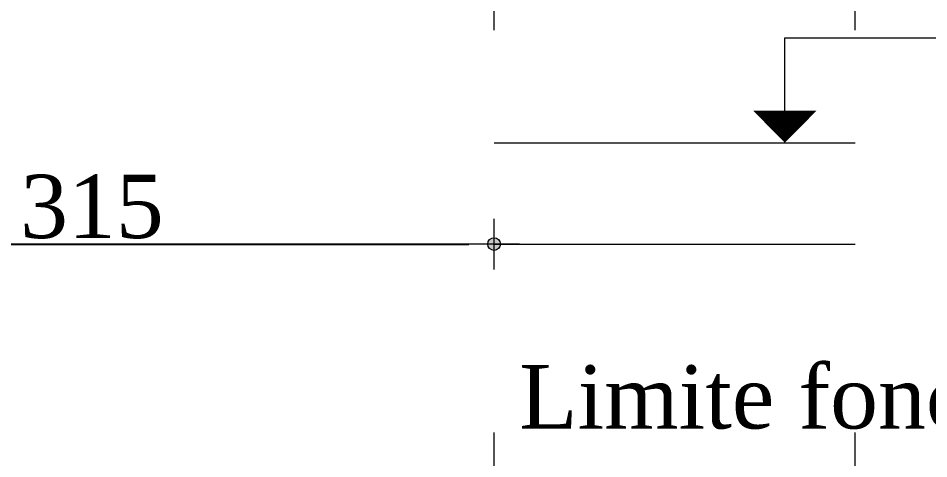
# Model space of a CAD drawing. Header units: metres. Extents: x 0 to 4415, y 1197 to 2590.
# Drawn here: x 1927.761 to 1931.352, y 1205.141 to 1206.88 of the extents above; entities that cross this region are included whole.
import ezdxf
from ezdxf.enums import TextEntityAlignment as Align

# ---------------------------------------------------------------- set-up
doc = ezdxf.new("R2010")
doc.units = ezdxf.units.M
doc.linetypes.add('CACHE2', pattern=[4.7625, 3.175, -1.5875])
doc.layers.get('DEFPOINTS').update_dxf_attribs({"lineweight": 5})
for name, color, linetype, lineweight in [('00-cot-ext 2', 7, 'Continuous', 13), ('00-Niveau', 2, 'Continuous', 9), ('caché', 20, 'CACHE2', 13)]:
    doc.layers.add(name, color=color, linetype=linetype, lineweight=lineweight)
doc.styles.add('style1', font='romantic.ttf')
doc.styles.add('WALIDcotat', font='times.ttf')
doc.dimstyles.new('walid 100', dxfattribs={"dimscale": 0, "dimtxt": 0.25, "dimasz": 0.1, "dimexe": 1.25, "dimexo": 0.625, "dimgap": 0.02, "dimtad": 1, "dimdec": 0, "dimlfac": 100, "dimrnd": 5, "dimtxsty": 'WALIDcotat', "dimblk": 'COTE', "dimcen": 2.5, "dimse1": 1, "dimse2": 1, "dimclrd": 256, "dimclrt": 256, "dimadec": 0, "dimazin": 0, "dimtfac": 1, "dimtdec": 0, "dimtix": 1, "dimtmove": 2, "dimatfit": 3, "dimldrblk": 'COTE', "dimfxl": 1.25, "dimarcsym": 0})

# ---------------------------------------------------------------- blocks, each defined once
blk = doc.blocks.new('COTE')
at = {"ltscale": 0.05}
h = blk.add_hatch(color=256, dxfattribs=at)
edge = h.paths.add_edge_path()
edge.add_arc((0, 0), 0.25, 0, 360)
for p, q in [((0, -1), (0, 1)), ((1, 0), (-1, 0))]:
    blk.add_line(p, q)
blk.add_circle((0, 0), 0.25)
blk = doc.blocks.new('*D116')
at = {"layer": '00-cot-ext 2', "lineweight": -2, "transparency": 16777216}
blk.add_line((1926.5652, 1205.9882), (1929.5376, 1205.9882), dxfattribs=at)
at = {"layer": 'DEFPOINTS', "color": 0, "transparency": 16777216}
for p in [(1929.6376, 1205.9882), (1926.4652, 1205.6882), (1929.6376, 1205.6882)]:
    blk.add_point(p, dxfattribs=at)
at = {"layer": '00-cot-ext 2', "lineweight": -2, "transparency": 16777216, "xscale": 0.1, "yscale": 0.1, "zscale": 0.1, "rotation": 180}
blk.add_blockref('COTE', (1926.4652, 1205.9882), dxfattribs=at)
at = {"layer": '00-cot-ext 2', "lineweight": -2, "transparency": 16777216, "xscale": 0.1, "yscale": 0.1, "zscale": 0.1}
blk.add_blockref('COTE', (1929.6376, 1205.9882), dxfattribs=at)
at = {"layer": '00-cot-ext 2', "transparency": 16777216, "insert": (1928.0514, 1206.1353), "char_height": 0.25, "attachment_point": 5, "style": 'WALIDcotat'}
blk.add_mtext('315', dxfattribs=at)

msp = doc.modelspace()

# ---------------------------------------------------------------- linework, layer by layer
at = {"layer": '00-Niveau'}
for p, q in [((1930.7842, 1206.3882), (1930.7842, 1206.8025)), ((1930.7842, 1206.8025), (1932.984, 1206.8025))]:
    msp.add_line(p, q, dxfattribs=at)
msp.add_lwpolyline([(1930.7842, 1206.5146, 0.25, 0, 0), (1930.7842, 1206.3882, 0, 0, 0)], format="xyseb", dxfattribs=at)
at = {"layer": 'caché', "linetype": 'CACHE2'}
for p, q in [((1929.6376, 1202.0701), (1929.6376, 1214.7487)), ((1931.0617, 1202.0701), (1931.0617, 1214.7487)), ((1929.6376, 1206.3882), (1931.0617, 1206.3882)), ((1929.6376, 1205.9882), (1931.0617, 1205.9882))]:
    msp.add_line(p, q, dxfattribs=at)

# ---------------------------------------------------------------- texts
at = {"style": 'style1'}
msp.add_text('Limite fonçière ', height=0.25, dxfattribs=at).set_placement((1930.9522, 1205.5104), align=Align.TOP_CENTER)

# ---------------------------------------------------------------- dimensions: what is measured, and where the dimension line sits
at = {"layer": '00-cot-ext 2'}
dim = msp.add_aligned_dim(p1=(1926.4652, 1205.6882), p2=(1929.6376, 1205.6882), distance=0.3, dimstyle='walid 100', override={"dimscale": 1, "dimfxl": 0}, dxfattribs=at)
dim.commit()
dim.dimension.update_dxf_attribs({"geometry": '*D116', "text_midpoint": (1928.0514, 1206.1353)})

doc.saveas('drawing.dxf')
